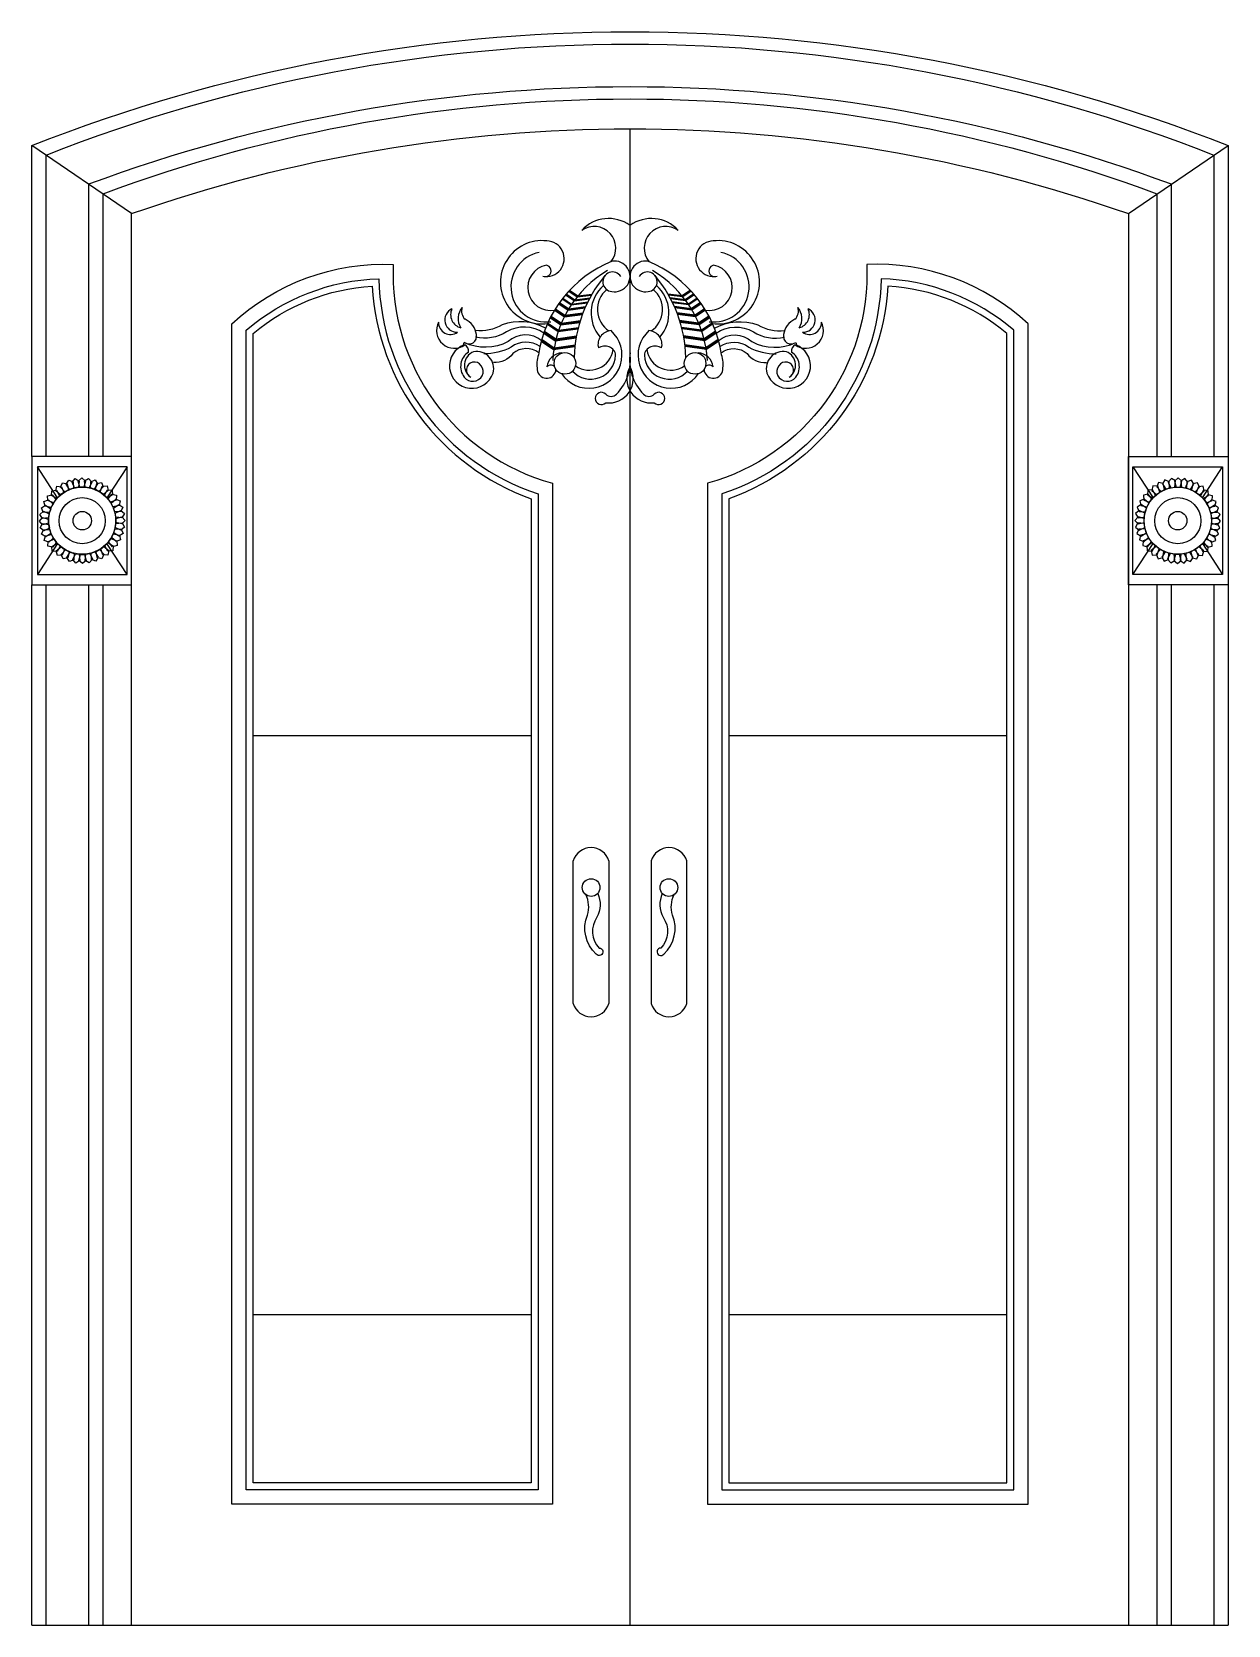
# Model space of a CAD drawing. Header units: metres. Extents: x -2338 to -658, y 26 to 2263.
import ezdxf

# ---------------------------------------------------------------- set-up
doc = ezdxf.new("R2010")
doc.units = ezdxf.units.M
for name, color, linetype in [('2', 2, 'Continuous'), ('3', 3, 'Continuous'), ('4', 4, 'Continuous'), ('7', 7, 'Continuous'), ('BH', 3, 'Continuous')]:
    doc.layers.add(name, color=color, linetype=linetype)

msp = doc.modelspace()

# ---------------------------------------------------------------- hatches: boundary and pattern name
at = {"layer": 'BH'}
h = msp.add_hatch(dxfattribs=at)
h.set_pattern_fill('AR-RROOF', scale=100)
h.paths.add_polyline_path([(-1637.08, 1607.58, -0.3), (-1860.26, 1906.26, 0.16), (-2027.08, 1839.84), (-2027.08, 225.88), (-1637.08, 225.88)])
h = msp.add_hatch(dxfattribs=at)
h.set_pattern_fill('AR-RROOF', scale=100)
h.paths.add_polyline_path([(-1359.08, 1607.58, 0.3), (-1135.89, 1906.26, -0.16), (-969.08, 1839.84), (-969.08, 225.88), (-1359.08, 225.88)])

# ---------------------------------------------------------------- linework, layer by layer
at = {"layer": '2'}
msp.add_line((-2338.08, 25.88), (-658.08, 25.88), dxfattribs=at)
at = {"layer": '3'}
for p, q in [((-2198.08, 2008.12), (-2338.08, 2103.74)), ((-798.08, 2008.12), (-658.08, 2103.74)), ((-2301.96, 1608.89), (-2330.27, 1652.45)), ((-2204.41, 1652.45), (-2232.72, 1608.89)), ((-791.74, 1652.45), (-763.43, 1608.89)), ((-694.19, 1608.89), (-665.88, 1652.45)), ((-2300.7, 1610.21), (-2300.78, 1610.29)), ((-2233.91, 1610.29), (-2233.99, 1610.21)), ((-762.25, 1610.29), (-762.16, 1610.21)), ((-695.45, 1610.21), (-695.37, 1610.29)), ((-2301.96, 1544.81), (-2330.27, 1501.25)), ((-2204.41, 1501.25), (-2232.72, 1544.81)), ((-791.74, 1501.25), (-763.43, 1544.81)), ((-694.19, 1544.81), (-665.88, 1501.25)), ((-2300.7, 1543.5), (-2300.78, 1543.42)), ((-2233.91, 1543.42), (-2233.99, 1543.5)), ((-762.25, 1543.42), (-762.16, 1543.5)), ((-695.45, 1543.5), (-695.37, 1543.42))]:
    msp.add_line(p, q, dxfattribs=at)
for points in [[(-2318.08, 1666.85), (-2318.08, 2090.37, -0.19), (-678.08, 2090.37), (-678.08, 1666.85)], [(-2258.08, 1666.85), (-2258.08, 2049.7, -0.18), (-738.08, 2049.7), (-738.08, 1666.85)], [(-2198.08, 25.88), (-2198.08, 2008.12, -0.17), (-798.08, 2008.12), (-798.08, 25.88)], [(-1621.9, 1829.51, 0.37), (-1669.37, 1828.38, -0.24), (-1730.86, 1827.1)], [(-1616.68, 1847.18, 0.22), (-1677.51, 1851.69, -0.15), (-1715.25, 1843.73)], [(-1618.9, 1840.18, 0.29), (-1671.42, 1842.22, -0.2), (-1715.05, 1834.6)], [(-1379.47, 1847.18, -0.22), (-1318.64, 1851.69, 0.15), (-1280.9, 1843.73)], [(-1377.25, 1840.18, -0.29), (-1324.73, 1842.22, 0.2), (-1281.1, 1834.6)], [(-1374.25, 1829.51, -0.37), (-1326.78, 1828.38, 0.24), (-1265.29, 1827.1)], [(-1624.43, 1821.6, 0.32), (-1664.89, 1820.71, -0.13), (-1703.41, 1811.19)], [(-1626.15, 1812.51, 0.35), (-1662.55, 1811.66, -0.27), (-1689.88, 1799.05)], [(-1371.72, 1821.6, -0.32), (-1331.26, 1820.71, 0.13), (-1292.74, 1811.19)], [(-1370, 1812.51, -0.35), (-1333.6, 1811.66, 0.27), (-1306.27, 1799.05)], [(-2318.08, 25.88), (-2318.08, 1486.85, -0.15)], [(-2258.08, 25.88), (-2258.08, 1486.85, -0.14)]]:
    msp.add_lwpolyline(points, format="xyb", dxfattribs=at)
for points in [[(-2037.08, 1844.48, -0.17), (-1850.68, 1916.72, 0.32), (-1627.08, 1614.71), (-1627.08, 215.88), (-2037.08, 215.88)], [(-2027.08, 1839.84, -0.16), (-1860.26, 1906.26, 0.3), (-1637.08, 1607.58), (-1637.08, 225.88), (-2027.08, 225.88)], [(-959.08, 1844.48, 0.17), (-1145.47, 1916.72, -0.32), (-1369.08, 1614.71), (-1369.08, 215.88), (-959.08, 215.88)], [(-969.08, 1839.84, 0.16), (-1135.89, 1906.26, -0.3), (-1359.08, 1607.58), (-1359.08, 225.88), (-969.08, 225.88)]]:
    msp.add_lwpolyline(points, format="xyb", close=True, dxfattribs=at)
for points in [[(-1598.17, 1881.56), (-1584.8, 1872.53), (-1561.17, 1875.74)], [(-1597.79, 1882.1), (-1584.4, 1873.07), (-1560.94, 1876.25)], [(-1597.34, 1882.74), (-1584, 1873.73), (-1560.66, 1876.9)], [(-1597.08, 1883.1), (-1584, 1874.27), (-1560.41, 1877.47)], [(-1593.22, 1888.34), (-1580.56, 1879.79), (-1557.91, 1882.87)], [(-1593.22, 1888.34), (-1580.56, 1879.79), (-1557.91, 1882.87)], [(-1592.92, 1888.72), (-1580.3, 1880.2), (-1557.72, 1883.26)], [(-1592.72, 1888.98), (-1580.3, 1880.6), (-1557.51, 1883.69)], [(-1592.42, 1889.36), (-1580.03, 1881), (-1557.32, 1884.08)], [(-1588.51, 1894.17), (-1576.06, 1885.76), (-1555.01, 1888.62)], [(-1588.18, 1894.57), (-1575.93, 1886.3), (-1554.72, 1889.18)], [(-1587.96, 1894.83), (-1575.52, 1886.43), (-1554.67, 1889.26)], [(-1587.62, 1895.22), (-1575.39, 1886.97), (-1554.38, 1889.82)], [(-1584.14, 1899.14), (-1572.18, 1891.07), (-1552.2, 1893.78)], [(-1583.58, 1899.75), (-1571.64, 1891.69), (-1551.86, 1894.38)], [(-1583.21, 1900.15), (-1571.47, 1892.22), (-1551.54, 1894.93)], [(-1582.9, 1900.49), (-1571.11, 1892.53), (-1551.38, 1895.21)], [(-1413.26, 1900.49), (-1425.04, 1892.53), (-1444.77, 1895.21)], [(-1412.94, 1900.15), (-1424.68, 1892.22), (-1444.61, 1894.93)], [(-1412.57, 1899.75), (-1424.51, 1891.69), (-1444.29, 1894.38)], [(-1412.01, 1899.14), (-1423.97, 1891.07), (-1443.95, 1893.78)], [(-1408.53, 1895.22), (-1420.76, 1886.97), (-1441.78, 1889.82)], [(-1408.19, 1894.83), (-1420.63, 1886.43), (-1441.48, 1889.26)], [(-1407.98, 1894.57), (-1420.23, 1886.3), (-1441.43, 1889.18)], [(-1407.64, 1894.17), (-1420.09, 1885.76), (-1441.14, 1888.62)], [(-1403.73, 1889.36), (-1416.12, 1881), (-1438.83, 1884.08)], [(-1403.43, 1888.98), (-1415.85, 1880.6), (-1438.64, 1883.69)], [(-1403.23, 1888.72), (-1415.85, 1880.2), (-1438.43, 1883.26)], [(-1402.93, 1888.34), (-1415.59, 1879.79), (-1438.24, 1882.87)], [(-1402.93, 1888.34), (-1415.59, 1879.79), (-1438.24, 1882.87)], [(-1399.07, 1883.1), (-1412.15, 1874.27), (-1435.74, 1877.47)], [(-1398.81, 1882.74), (-1412.15, 1873.73), (-1435.49, 1876.9)], [(-1398.37, 1882.1), (-1411.75, 1873.07), (-1435.21, 1876.25)], [(-1397.98, 1881.56), (-1411.35, 1872.53), (-1434.99, 1875.74)], [(-1609.96, 1861.66), (-1595.34, 1851.78), (-1568.59, 1855.41)], [(-1609.54, 1862.5), (-1594.98, 1852.67), (-1568.32, 1856.29)], [(-1609.1, 1863.34), (-1594.62, 1853.57), (-1568.05, 1857.18)], [(-1608.78, 1863.96), (-1594.44, 1854.28), (-1567.82, 1857.9)], [(-1603.91, 1872.65), (-1589.85, 1863.16), (-1564.85, 1866.55)], [(-1603.42, 1873.46), (-1589.49, 1864.05), (-1564.52, 1867.44)], [(-1603.19, 1873.84), (-1589.49, 1864.59), (-1564.3, 1868.01)], [(-1602.88, 1874.34), (-1589.49, 1865.3), (-1564.02, 1868.76)], [(-1393.27, 1874.34), (-1406.66, 1865.3), (-1432.13, 1868.76)], [(-1392.96, 1873.84), (-1406.66, 1864.59), (-1431.85, 1868.01)], [(-1392.73, 1873.46), (-1406.66, 1864.05), (-1431.63, 1867.44)], [(-1392.24, 1872.65), (-1406.3, 1863.16), (-1431.3, 1866.55)], [(-1387.37, 1863.96), (-1401.71, 1854.28), (-1428.33, 1857.9)], [(-1387.05, 1863.34), (-1401.53, 1853.57), (-1428.1, 1857.18)], [(-1386.62, 1862.5), (-1401.17, 1852.67), (-1427.83, 1856.29)], [(-1386.19, 1861.66), (-1400.81, 1851.78), (-1427.56, 1855.41)], [(-1618.9, 1840.18), (-1603.1, 1829.52), (-1573.78, 1833.5)], [(-1618.64, 1840.96), (-1602.75, 1830.23), (-1573.66, 1834.18)], [(-1618.36, 1841.78), (-1602.57, 1831.12), (-1573.5, 1835.07)], [(-1617.97, 1842.89), (-1602.39, 1832.37), (-1573.27, 1836.33)], [(-1614.12, 1852.71), (-1598.8, 1842.36), (-1571.13, 1846.12)], [(-1613.94, 1853.12), (-1598.8, 1842.9), (-1570.99, 1846.67)], [(-1613.64, 1853.81), (-1598.8, 1843.79), (-1570.76, 1847.6)], [(-1613.42, 1854.32), (-1598.62, 1844.32), (-1570.63, 1848.13)], [(-1382.73, 1854.32), (-1397.53, 1844.32), (-1425.52, 1848.13)], [(-1382.51, 1853.81), (-1397.35, 1843.79), (-1425.39, 1847.6)], [(-1382.21, 1853.12), (-1397.35, 1842.9), (-1425.16, 1846.67)], [(-1382.03, 1852.71), (-1397.35, 1842.36), (-1425.02, 1846.12)], [(-1378.18, 1842.89), (-1393.76, 1832.37), (-1422.88, 1836.33)], [(-1377.79, 1841.78), (-1393.58, 1831.12), (-1422.65, 1835.07)], [(-1377.51, 1840.96), (-1393.4, 1830.23), (-1422.49, 1834.18)], [(-1377.25, 1840.18), (-1393.05, 1829.52), (-1422.37, 1833.5)], [(-1622.25, 1828.62), (-1605.47, 1817.29), (-1575.49, 1821.36)], [(-1621.9, 1829.51), (-1605.11, 1818.18), (-1575.4, 1822.22)], [(-1621.72, 1830.23), (-1604.94, 1818.9), (-1575.32, 1822.92)], [(-1621.66, 1831.14), (-1604.58, 1819.61), (-1575.24, 1823.6)], [(-1374.49, 1831.14), (-1391.57, 1819.61), (-1420.91, 1823.6)], [(-1374.43, 1830.23), (-1391.22, 1818.9), (-1420.83, 1822.92)], [(-1374.25, 1829.51), (-1391.04, 1818.18), (-1420.75, 1822.22)], [(-1373.9, 1828.62), (-1390.68, 1817.29), (-1420.66, 1821.36)], [(-738.08, 1486.85), (-738.08, 25.88)], [(-678.08, 1486.85), (-678.08, 25.88)]]:
    msp.add_lwpolyline(points, dxfattribs=at)
for points in [[(-2204.41, 1501.25), (-2204.41, 1652.45), (-2330.27, 1652.45), (-2330.27, 1501.25)], [(-2279.75, 1622.54), (-2285.12, 1620.8), (-2289.91, 1628.1), (-2286.39, 1633.85), (-2280.17, 1631.27)], [(-2272.45, 1623.92), (-2278.02, 1623.03), (-2281.62, 1631), (-2277.24, 1636.13), (-2271.5, 1632.6)], [(-2265.03, 1624.14), (-2270.67, 1624.14), (-2272.97, 1632.57), (-2267.85, 1636.95), (-2262.72, 1632.57)], [(-2257.66, 1623.19), (-2263.23, 1624.08), (-2264.19, 1632.76), (-2258.44, 1636.29), (-2254.07, 1631.16)], [(-2250.53, 1621.11), (-2255.89, 1622.85), (-2255.48, 1631.58), (-2249.25, 1634.16), (-2245.73, 1628.41)], [(-791.74, 1501.25), (-791.74, 1652.45), (-665.88, 1652.45), (-665.88, 1501.25)], [(-745.62, 1621.11), (-740.26, 1622.85), (-740.67, 1631.58), (-746.9, 1634.16), (-750.42, 1628.41)], [(-738.49, 1623.19), (-732.92, 1624.08), (-731.96, 1632.76), (-737.71, 1636.29), (-742.09, 1631.16)], [(-731.12, 1624.14), (-725.48, 1624.14), (-723.18, 1632.57), (-728.3, 1636.95), (-733.43, 1632.57)], [(-723.7, 1623.92), (-718.13, 1623.03), (-714.53, 1631), (-718.91, 1636.13), (-724.65, 1632.6)], [(-716.4, 1622.54), (-711.03, 1620.8), (-706.24, 1628.1), (-709.76, 1633.85), (-715.98, 1631.27)], [(-2304.24, 1606.52), (-2307.55, 1601.95), (-2315.72, 1605.05), (-2316.26, 1611.77), (-2309.7, 1613.34)], [(-2299.14, 1611.92), (-2303.13, 1607.94), (-2310.72, 1612.27), (-2310.19, 1618.99), (-2303.47, 1619.51)], [(-2293.26, 1616.47), (-2297.83, 1613.15), (-2304.64, 1618.62), (-2303.07, 1625.17), (-2296.35, 1624.64)], [(-2286.75, 1620.03), (-2291.77, 1617.47), (-2297.65, 1623.94), (-2295.07, 1630.17), (-2288.52, 1628.59)], [(-2243.81, 1617.93), (-2248.84, 1620.49), (-2247.06, 1629.05), (-2240.51, 1630.63), (-2237.93, 1624.4)], [(-2237.68, 1613.75), (-2242.24, 1617.06), (-2239.15, 1625.23), (-2232.43, 1625.77), (-2230.86, 1619.21)], [(-2232.27, 1608.65), (-2236.26, 1612.64), (-2231.93, 1620.23), (-2225.21, 1619.7), (-2224.68, 1612.98)], [(-2227.73, 1602.77), (-2231.04, 1607.34), (-2225.58, 1614.15), (-2219.02, 1612.58), (-2219.55, 1605.86)], [(-768.42, 1602.77), (-765.11, 1607.34), (-770.57, 1614.15), (-777.13, 1612.58), (-776.6, 1605.86)], [(-763.88, 1608.65), (-759.89, 1612.64), (-764.22, 1620.23), (-770.95, 1619.7), (-771.47, 1612.98)], [(-758.48, 1613.75), (-753.91, 1617.06), (-757, 1625.23), (-763.72, 1625.77), (-765.29, 1619.21)], [(-752.34, 1617.93), (-747.31, 1620.49), (-749.09, 1629.05), (-755.64, 1630.63), (-758.22, 1624.4)], [(-709.4, 1620.03), (-704.38, 1617.47), (-698.5, 1623.94), (-701.08, 1630.17), (-707.63, 1628.59)], [(-702.89, 1616.47), (-698.32, 1613.15), (-691.51, 1618.62), (-693.08, 1625.17), (-699.8, 1624.64)], [(-697.01, 1611.92), (-693.02, 1607.94), (-685.43, 1612.27), (-685.96, 1618.99), (-692.68, 1619.51)], [(-691.91, 1606.52), (-688.6, 1601.95), (-680.43, 1605.05), (-679.89, 1611.77), (-686.45, 1613.34)], [(-2313.68, 1586.53), (-2314.56, 1580.96), (-2323.25, 1580.01), (-2326.78, 1585.75), (-2321.65, 1590.13)], [(-2311.6, 1593.66), (-2313.34, 1588.3), (-2322.07, 1588.71), (-2324.65, 1594.94), (-2318.9, 1598.46)], [(-2308.42, 1600.38), (-2310.98, 1595.36), (-2319.54, 1597.13), (-2321.12, 1603.68), (-2314.89, 1606.26)], [(-2224.16, 1596.26), (-2226.72, 1601.28), (-2220.26, 1607.16), (-2214.03, 1604.59), (-2215.6, 1598.03)], [(-2221.65, 1589.26), (-2223.4, 1594.63), (-2216.09, 1599.42), (-2210.34, 1595.9), (-2212.93, 1589.68)], [(-2220.28, 1581.96), (-2221.16, 1587.53), (-2213.19, 1591.13), (-2208.07, 1586.75), (-2211.59, 1581.01)], [(-775.87, 1581.96), (-774.99, 1587.53), (-782.96, 1591.13), (-788.09, 1586.75), (-784.56, 1581.01)], [(-774.5, 1589.26), (-772.75, 1594.63), (-780.06, 1599.42), (-785.81, 1595.9), (-783.22, 1589.68)], [(-771.99, 1596.26), (-769.43, 1601.28), (-775.89, 1607.16), (-782.12, 1604.59), (-780.55, 1598.03)], [(-687.73, 1600.38), (-685.17, 1595.36), (-676.61, 1597.13), (-675.03, 1603.68), (-681.26, 1606.26)], [(-684.55, 1593.66), (-682.81, 1588.3), (-674.08, 1588.71), (-671.5, 1594.94), (-677.25, 1598.46)], [(-682.47, 1586.53), (-681.59, 1580.96), (-672.9, 1580.01), (-669.37, 1585.75), (-674.5, 1590.13)], [(-2314.63, 1579.17), (-2314.63, 1573.53), (-2323.05, 1571.22), (-2327.44, 1576.35), (-2323.05, 1581.47)], [(-2314.41, 1571.74), (-2313.52, 1566.17), (-2321.49, 1562.58), (-2326.62, 1566.95), (-2323.09, 1572.7)], [(-2221, 1567.17), (-2220.12, 1572.74), (-2211.43, 1573.7), (-2207.91, 1567.95), (-2213.04, 1563.58)], [(-2220.06, 1574.54), (-2220.06, 1580.18), (-2211.63, 1582.48), (-2207.25, 1577.36), (-2211.63, 1572.23)], [(-776.09, 1574.54), (-776.09, 1580.18), (-784.52, 1582.48), (-788.9, 1577.36), (-784.52, 1572.23)], [(-775.15, 1567.17), (-776.03, 1572.74), (-784.72, 1573.7), (-788.24, 1567.95), (-783.11, 1563.58)], [(-681.74, 1571.74), (-682.63, 1566.17), (-674.66, 1562.58), (-669.53, 1566.95), (-673.06, 1572.7)], [(-681.52, 1579.17), (-681.52, 1573.53), (-673.1, 1571.22), (-668.71, 1576.35), (-673.1, 1581.47)], [(-2313.03, 1564.44), (-2311.28, 1559.08), (-2318.59, 1554.28), (-2324.34, 1557.8), (-2321.75, 1564.03)], [(-2310.52, 1557.45), (-2307.96, 1552.42), (-2314.43, 1546.54), (-2320.66, 1549.12), (-2319.08, 1555.67)], [(-2306.96, 1550.93), (-2303.64, 1546.37), (-2309.11, 1539.55), (-2315.66, 1541.12), (-2315.13, 1547.84)], [(-2302.41, 1545.05), (-2298.43, 1541.06), (-2302.76, 1533.48), (-2309.48, 1534), (-2310, 1540.72)], [(-2235.54, 1541.78), (-2231.55, 1545.77), (-2223.97, 1541.44), (-2224.49, 1534.72), (-2231.21, 1534.19)], [(-2230.45, 1547.19), (-2227.13, 1551.75), (-2218.96, 1548.66), (-2218.43, 1541.94), (-2224.98, 1540.37)], [(-2226.26, 1553.32), (-2223.7, 1558.35), (-2215.14, 1556.57), (-2213.57, 1550.02), (-2219.8, 1547.44)], [(-2223.09, 1560.04), (-2221.34, 1565.4), (-2212.61, 1564.99), (-2210.03, 1558.76), (-2215.78, 1555.24)], [(-773.07, 1560.04), (-774.81, 1565.4), (-783.54, 1564.99), (-786.12, 1558.76), (-780.37, 1555.24)], [(-769.89, 1553.32), (-772.45, 1558.35), (-781.01, 1556.57), (-782.58, 1550.02), (-776.35, 1547.44)], [(-765.7, 1547.19), (-769.02, 1551.75), (-777.19, 1548.66), (-777.72, 1541.94), (-771.17, 1540.37)], [(-760.61, 1541.78), (-764.6, 1545.77), (-772.19, 1541.44), (-771.66, 1534.72), (-764.94, 1534.19)], [(-693.74, 1545.05), (-697.73, 1541.06), (-693.39, 1533.48), (-686.67, 1534), (-686.15, 1540.72)], [(-689.19, 1550.93), (-692.51, 1546.37), (-687.04, 1539.55), (-680.49, 1541.12), (-681.02, 1547.84)], [(-685.63, 1557.45), (-688.19, 1552.42), (-681.72, 1546.54), (-675.49, 1549.12), (-677.07, 1555.67)], [(-683.12, 1564.44), (-684.87, 1559.08), (-677.56, 1554.28), (-671.81, 1557.8), (-674.4, 1564.03)], [(-2297.01, 1539.96), (-2292.44, 1536.64), (-2295.53, 1528.47), (-2302.25, 1527.94), (-2303.82, 1534.49)], [(-2290.87, 1535.77), (-2285.84, 1533.21), (-2287.62, 1524.65), (-2294.17, 1523.08), (-2296.75, 1529.31)], [(-2284.15, 1532.6), (-2278.79, 1530.85), (-2279.2, 1522.13), (-2285.43, 1519.54), (-2288.95, 1525.29)], [(-2277.02, 1530.51), (-2271.45, 1529.63), (-2270.5, 1520.94), (-2276.24, 1517.42), (-2280.62, 1522.55)], [(-2269.66, 1529.57), (-2264.02, 1529.57), (-2261.71, 1521.14), (-2266.84, 1516.76), (-2271.96, 1521.14)], [(-2262.23, 1529.79), (-2256.66, 1530.67), (-2253.07, 1522.7), (-2257.44, 1517.58), (-2263.19, 1521.1)], [(-2254.93, 1531.17), (-2249.57, 1532.91), (-2244.77, 1525.6), (-2248.29, 1519.85), (-2254.52, 1522.44)], [(-2247.94, 1533.67), (-2242.91, 1536.23), (-2237.03, 1529.77), (-2239.61, 1523.54), (-2246.16, 1525.11)], [(-2241.42, 1537.24), (-2236.86, 1540.55), (-2230.04, 1535.09), (-2231.61, 1528.53), (-2238.33, 1529.06)], [(-754.73, 1537.24), (-759.29, 1540.55), (-766.11, 1535.09), (-764.54, 1528.53), (-757.82, 1529.06)], [(-748.21, 1533.67), (-753.24, 1536.23), (-759.12, 1529.77), (-756.54, 1523.54), (-749.99, 1525.11)], [(-741.22, 1531.17), (-746.58, 1532.91), (-751.38, 1525.6), (-747.86, 1519.85), (-741.63, 1522.44)], [(-733.92, 1529.79), (-739.49, 1530.67), (-743.09, 1522.7), (-738.71, 1517.58), (-732.96, 1521.1)], [(-726.5, 1529.57), (-732.14, 1529.57), (-734.44, 1521.14), (-729.32, 1516.76), (-724.19, 1521.14)], [(-719.13, 1530.51), (-724.7, 1529.63), (-725.65, 1520.94), (-719.91, 1517.42), (-715.53, 1522.55)], [(-712, 1532.6), (-717.36, 1530.85), (-716.95, 1522.13), (-710.72, 1519.54), (-707.2, 1525.29)], [(-705.28, 1535.77), (-710.31, 1533.21), (-708.53, 1524.65), (-701.98, 1523.08), (-699.4, 1529.31)], [(-699.14, 1539.96), (-703.71, 1536.64), (-700.62, 1528.47), (-693.9, 1527.94), (-692.33, 1534.49)]]:
    msp.add_lwpolyline(points, close=True, dxfattribs=at)
for centre, radius in [((-1589.38, 1797.83), 15.25), ((-1406.77, 1797.83), 15.25), ((-2267.34, 1576.85), 47.17), ((-728.81, 1576.85), 47.17), ((-2267.34, 1576.85), 32.4), ((-2267.34, 1576.85), 12.96), ((-728.81, 1576.85), 32.4), ((-728.81, 1576.85), 12.96)]:
    msp.add_circle(centre, radius, dxfattribs=at)
for centre, radius, start, end in [((-1528.14, 1950.37), 50.89, 53.78, 137.69), ((-1468.01, 1950.37), 50.89, 42.31, 126.22), ((-1621.49, 1911.72), 58.44, 83.6, 277.72), ((-1615.41, 1944.85), 24.94, 257.87, 88.99), ((-1548.42, 1959.69), 30.38, 320.76, 124.82), ((-1447.73, 1959.69), 30.38, 55.18, 219.24), ((-1380.74, 1944.85), 24.94, 91.01, 282.13), ((-1374.66, 1911.72), 58.44, 262.28, 96.4), ((-1615.97, 1905.23), 49.33, 101.18, 277.88), ((-1380.18, 1905.23), 49.33, 262.12, 78.82), ((-1609.71, 1904.16), 32.04, 100.49, 280.43), ((-1461.33, 1786.13), 166.92, 111.74, 171.82), ((-1617.01, 1927.7), 8.1, 243.33, 79.52), ((-1449.68, 1792.72), 157.26, 120.49, 176.68), ((-1522.56, 1912.39), 13.73, 31.69, 265.63), ((-1519.64, 1919.9), 21.57, 259.39, 99.38), ((-1476.51, 1919.9), 21.57, 80.62, 280.61), ((-1473.59, 1912.39), 13.73, 274.37, 148.31), ((-1534.83, 1786.13), 166.92, 8.18, 68.26), ((-1546.47, 1792.72), 157.26, 3.32, 59.51), ((-1386.44, 1904.16), 32.04, 259.57, 79.51), ((-1379.14, 1927.7), 8.1, 100.48, 296.67), ((-1388.61, 1801.2), 187.97, 140.39, 178.53), ((-1501.23, 1868.65), 51.48, 131.42, 221.21), ((-1607.54, 1801.2), 187.97, 1.47, 39.61), ((-1494.92, 1868.65), 51.48, 318.79, 48.58), ((-1507.35, 1873.54), 36.42, 130.08, 236.02), ((-1488.8, 1873.54), 36.42, 303.98, 49.92), ((-1741.06, 1858.71), 17.09, 114.49, 272.08), ((-1730.92, 1866.22), 19.01, 154.96, 255.24), ((-1715.12, 1860.71), 24.32, 139.76, 211.93), ((-1718.91, 1871.18), 15.68, 160.51, 226.69), ((-1742.02, 1833.88), 28.7, 8.75, 64.49), ((-1254.13, 1833.88), 28.7, 115.51, 171.25), ((-1277.24, 1871.18), 15.68, 313.31, 19.49), ((-1281.03, 1860.71), 24.32, 328.07, 40.24), ((-1265.23, 1866.22), 19.01, 284.76, 25.04), ((-1255.09, 1858.71), 17.09, 267.92, 65.51), ((-1744.85, 1843.94), 24.91, 151.9, 306.41), ((-1750.41, 1854.71), 16.44, 176.65, 307.35), ((-1724.47, 1836.08), 11.02, 234.56, 11.31), ((-1555.8, 1809.28), 46.44, 213.83, 47.97), ((-1523.34, 1824.09), 19.74, 93.97, 193.59), ((-1440.35, 1809.28), 46.44, 132.03, 326.17), ((-1472.81, 1824.09), 19.74, 346.41, 86.03), ((-1271.68, 1836.08), 11.02, 168.69, 305.44), ((-1251.3, 1843.94), 24.91, 233.59, 28.1), ((-1245.74, 1854.71), 16.44, 232.65, 3.35), ((-1720.15, 1794.09), 31.41, 108.42, 341.56), ((-1711.64, 1793.29), 24.28, 122.86, 217.49), ((-1741.61, 1829.66), 11.06, 311.57, 346.61), ((-1710.54, 1795.17), 20.17, 110.64, 236.87), ((-1734.05, 1815.38), 9.4, 349.57, 64.91), ((-1713.27, 1790.64), 23.81, 344.22, 100.6), ((-1593.26, 1790.75), 21.64, 91.3, 174.56), ((-1555.3, 1822.35), 34.16, 235.65, 351.13), ((-1533.59, 1805.66), 16.43, 68.21, 122.96), ((-1531.42, 1808.36), 13.17, 3.21, 72.64), ((-1566.61, 1802.97), 69.23, 315.65, 8.14), ((-1429.54, 1802.97), 69.23, 171.86, 224.35), ((-1464.73, 1808.36), 13.17, 107.36, 176.79), ((-1440.85, 1822.35), 34.16, 188.87, 304.35), ((-1462.56, 1805.66), 16.43, 57.04, 111.79), ((-1402.89, 1790.75), 21.64, 5.44, 88.7), ((-1282.88, 1790.64), 23.81, 79.4, 195.78), ((-1276, 1794.09), 31.41, 198.44, 71.58), ((-1285.61, 1795.17), 20.17, 303.13, 69.36), ((-1262.1, 1815.38), 9.4, 115.09, 190.43), ((-1284.51, 1793.29), 24.28, 322.51, 57.14), ((-1254.54, 1829.66), 11.06, 193.39, 228.43), ((-1716.61, 1788.45), 11.31, 31.61, 244.03), ((-1717.56, 1786.32), 13.31, 269.55, 37.29), ((-1586.26, 1795.97), 42.62, 160.94, 189.8), ((-1609.36, 1788.27), 7.09, 347.51, 140.21), ((-1553.04, 1810.45), 34.8, 222.49, 357.77), ((-1527.6, 1776.22), 34.04, 262.46, 29.86), ((-1468.55, 1776.22), 34.04, 150.14, 277.54), ((-1443.11, 1810.45), 34.8, 182.23, 317.51), ((-1386.79, 1788.27), 7.09, 39.79, 192.49), ((-1409.89, 1795.97), 42.62, 350.2, 19.06), ((-1278.59, 1786.32), 13.31, 142.71, 270.45), ((-1279.54, 1788.45), 11.31, 295.97, 148.39), ((-1719.96, 1786.19), 13.38, 215.06, 279.85), ((-1615.17, 1790.03), 13.16, 185.77, 345.48), ((-1380.98, 1790.03), 13.16, 194.52, 354.23), ((-1276.19, 1786.19), 13.38, 260.15, 324.94), ((-1538.26, 1748.52), 8.66, 44.35, 315.65), ((-1524.58, 1761.89), 10.46, 224.35, 315.65), ((-1471.57, 1761.89), 10.46, 224.35, 315.65), ((-1457.89, 1748.52), 8.66, 224.35, 135.65)]:
    msp.add_arc(centre, radius, start, end, dxfattribs=at)
at = {"layer": '4'}
for points in [[(-2338.08, 1666.85), (-2338.08, 2103.74, -0.19), (-658.08, 2103.74), (-658.08, 1666.85)], [(-2238.08, 1666.85), (-2238.08, 2035.94, -0.18), (-758.08, 2035.94), (-758.08, 1666.85)], [(-2338.08, 25.88), (-2338.08, 1486.85, -0.16)], [(-2238.08, 25.88), (-2238.08, 1486.85, -0.14)]]:
    msp.add_lwpolyline(points, format="xyb", dxfattribs=at)
for points in [[(-2198.08, 1486.85), (-2198.08, 1666.85), (-2338.08, 1666.85), (-2338.08, 1486.85)], [(-2198.08, 1486.85), (-2198.08, 1666.85), (-2338.08, 1666.85), (-2338.08, 1486.85)], [(-798.08, 1486.85), (-798.08, 1666.85), (-658.08, 1666.85), (-658.08, 1486.85)], [(-798.08, 1486.85), (-798.08, 1666.85), (-658.08, 1666.85), (-658.08, 1486.85)]]:
    msp.add_lwpolyline(points, close=True, dxfattribs=at)
for points in [[(-758.08, 1486.85), (-758.08, 25.88)], [(-658.08, 1486.85), (-658.08, 25.88)]]:
    msp.add_lwpolyline(points, dxfattribs=at)
at = {"layer": '7'}
msp.add_line((-1498.08, 25.88), (-1498.08, 2125.87), dxfattribs=at)
for points in [[(-2057.08, 1853.5, -0.2), (-1830.56, 1936.66, 0.35), (-1607.08, 1629.48), (-1607.08, 195.88), (-2057.08, 195.88), (-2057.08, 1853.5)], [(-939.08, 1853.5, 0.2), (-1165.59, 1936.66, -0.35), (-1389.08, 1629.48), (-1389.08, 195.88), (-939.08, 195.88), (-939.08, 1853.5)], [(-1543.41, 1053.43, -0.24), (-1544.63, 1019.89, 0.35), (-1541.57, 976.73, -1.68), (-1545.65, 968.29, -0.31), (-1557.91, 1022.89, 0.2), (-1560.27, 1051.91, 2.82)], [(-1452.74, 1053.43, 0.24), (-1451.52, 1019.89, -0.35), (-1454.58, 976.73, 1.68), (-1450.5, 968.29, 0.31), (-1438.24, 1022.89, -0.2), (-1435.88, 1051.91, -2.82)]]:
    msp.add_lwpolyline(points, format="xyb", dxfattribs=at)
for points in [[(-1577.81, 899.02), (-1577.81, 1099.02)], [(-1527.81, 1099.02), (-1527.81, 899.02)], [(-1468.34, 1099.02), (-1468.34, 899.02)], [(-1418.34, 899.02), (-1418.34, 1099.02)]]:
    msp.add_lwpolyline(points, dxfattribs=at)
for centre in [(-1552.66, 1061.7), (-1443.49, 1061.7)]:
    msp.add_circle(centre, 12.4, dxfattribs=at)
for centre, start, end in [((-1552.81, 1091.69), 16.34, 163.66), ((-1443.34, 1091.69), 16.34, 163.66), ((-1552.81, 906.35), 196.34, 343.66), ((-1443.34, 906.35), 196.34, 343.66)]:
    msp.add_arc(centre, 26.05, start, end, dxfattribs=at)

doc.saveas('drawing.dxf')
